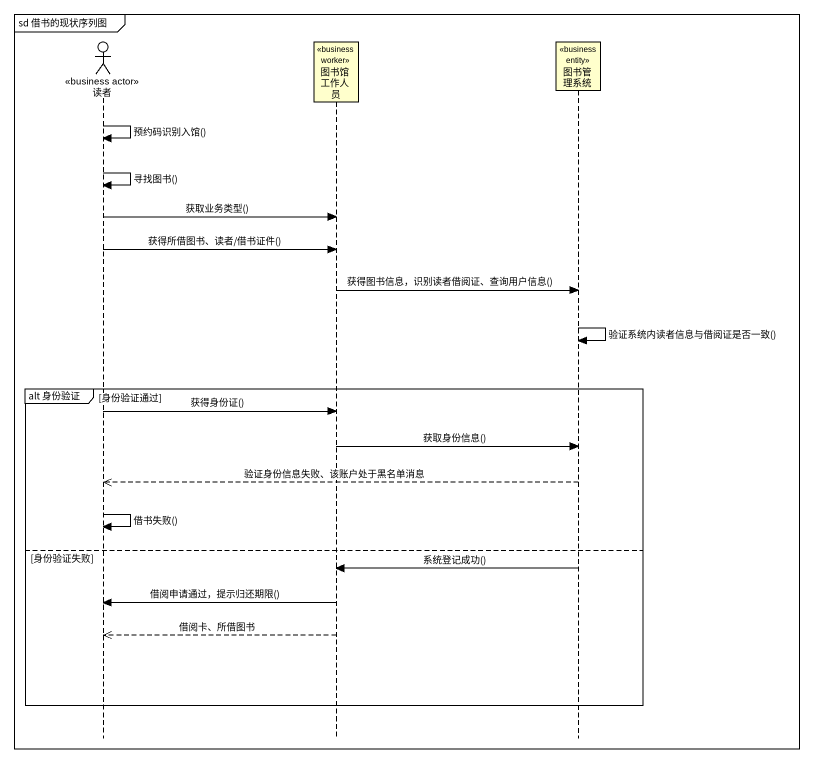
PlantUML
@startuml
mainframe sd 借书的现状序列图
hide footbox
actor 读者 <<business actor>>
participant 图书馆工作人员 <<business worker>>
participant 图书管理系统 <<business entity>>

读者 -> 读者 : 预约码识别入馆()
读者 -> 读者 : 寻找图书()
读者 -> 图书馆工作人员 : 获取业务类型()
读者 -> 图书馆工作人员 : 获得所借图书、读者/借书证件()
图书馆工作人员 -> 图书管理系统 : 获得图书信息，识别读者借阅证、查询用户信息()
图书管理系统 -> 图书管理系统 : 验证系统内读者信息与借阅证是否一致()
group alt 身份验证 [身份验证通过]
  读者 -> 图书馆工作人员 : 获得身份证()
  图书馆工作人员 -> 图书管理系统 : 获取身份信息()
  图书管理系统 -->> 读者 : 验证身份信息失败、该账户处于黑名单消息
  读者 -> 读者 : 借书失败()
else 身份验证失败
  图书管理系统 -> 图书馆工作人员 : 系统登记成功()
  图书馆工作人员 -> 读者 : 借阅申请通过，提示归还期限()
  图书馆工作人员 -->> 读者 : 借阅卡、所借图书
end
@enduml
